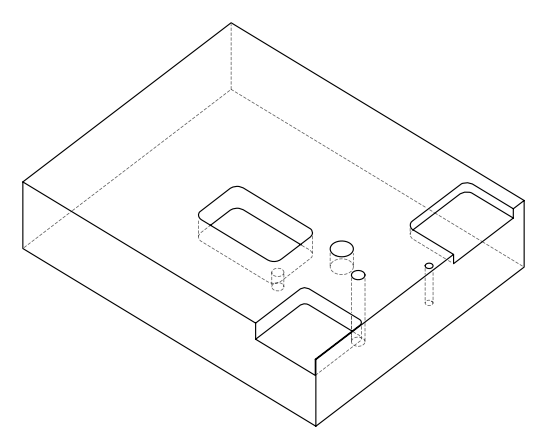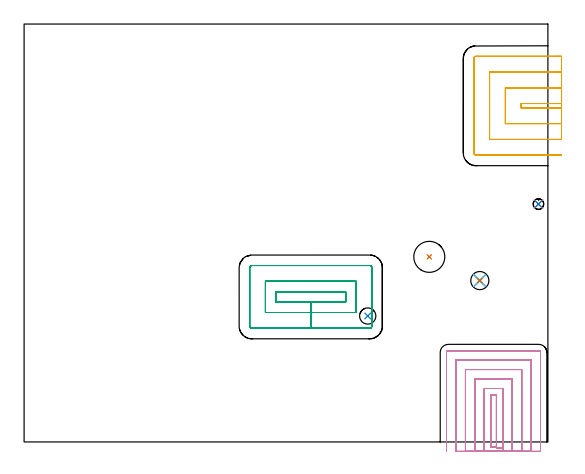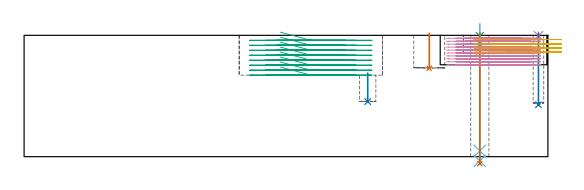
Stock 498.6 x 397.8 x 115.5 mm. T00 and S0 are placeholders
(PLAN: 11 operations, 9 tool changes, 55.5 min)
(1 INDEXABLE_INSERT_DRILL_BLIND_HOLE_FROM_SOLID | STEP1POCKET | NXT0302_030 | 0.14 min | 21202 mm3)
(2 INDEXABLE_INSERT_DRILL_BLIND_HOLE_FROM_SOLID_1 | STEP1POCKET_1 | NXT0302_002 | 0.12 min | 11837 mm3)
(3 SPOT_DRILL | STEP1HOLE | NXT0321_9005460120000 | 0.03 min | 2 mm3)
(4 SPOT_DRILL_1 | STEP1POCKET_2 | NXT0321_9005460120000 | 0.03 min | 11 mm3)
(5 DRILL_BLIND_HOLE_INTO_CENTER | STEP1HOLE | NXT0301_072 | 0.07 min | 1101 mm3)
(6 GUN_DRILL_THROUGH_HOLE | STEP1HOLE | UGT0307_008 | 0.64 min | 9807 mm3)
(7 DRILL_TO_ENLARGE_THROUGH_HOLE | STEP1HOLE | UGT0301_244 | 0.5 min | 16157 mm3)
(8 DRILL_BLIND_HOLE_INTO_CENTER_1 | STEP1POCKET_2 | NXT0301_072 | 0.27 min | 5158 mm3)
(9 MILL_RECTANGULAR_POCKET | POCKET_RECTANGULAR_STRAIGHT | UGT0201_094 | Follow Part, ap 5, ae 75% | 13.13 min | 400184 mm3)
(10 MILL_SLOT | SLOT_PARTIAL_RECTANGULAR | NXT0201_011 | Follow Part, ap 3, ae 75% | 32.59 min | 263357 mm3)
(11 MILL_SLOT_1 | SLOT_PARTIAL_RECTANGULAR_1 | UGT0201_094 | Follow Part, ap 5, ae 75% | 8.03 min | 146912 mm3)
(TOOL NXT0302_030 | Index. Insert Drill 29.5mm [880-D2950L32-03] | D29.5 PA176 FL89 Z2)
(TOOL NXT0302_002 | Index. Insert Drill 15.5mm [880-D1550L20-05] | D15.5 PA176 FL78 Z2)
(TOOL NXT0321_9005460120000 | NC Spot Drill, 142deg, 12mm, Carbide, Uncoated | D12 PA142 FL30 Z2)
(TOOL NXT0301_072 | Carbide Drill 10.1mm [860.1-1010-051A1-MM 2214] | D10.1 PA140 FL71 Z2)
(TOOL UGT0307_008 | Gun Drill 11 mm | D11 PA130 FL24 Z1)
(TOOL UGT0301_244 | Twist Drill 17.3 mm | D17.3 PA118 FL130 Z2)
(TOOL UGT0201_094 | End mill 20 mm | D20 FL38 Z4)
(TOOL NXT0201_011 | ENDMILL 12mm [2P460-1200-NA 1630] | D12 FL38 Z6)
(OP 1 INDEXABLE_INSERT_DRILL_BLIND_HOLE_FROM_SOLID)
G17 G21 G94 G90
T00 M6
G54
G17 G0 G90 X385.7 Y176.2 S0 M3
G43 Z125.5 H1
G94 G81 G98 Z84.1 F250. R117.5
G80
M5
M2
(OP 2 INDEXABLE_INSERT_DRILL_BLIND_HOLE_FROM_SOLID_1)
G17 G21 G94 G90
T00 M6
G54
G17 G0 G90 X327.1 Y119.9 S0 M3
G43 Z125.5 H1
G94 G81 G98 Z52.4 F250. R79.6
G80
M5
M2
(OP 3 SPOT_DRILL)
G17 G21 G94 G90
T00 M6
G54
G17 G0 G90 X433.8 Y153.6 S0 M3
G43 Z125.5 H0
G94 G81 G98 Z114.755 F250. R118.5
G80
M5
M2
(OP 4 SPOT_DRILL_1)
G17 G21 G94 G90
T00 M6
G54
G17 G0 G90 X489.6 Y226.4 S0 M3
G43 Z125.5 H0
G94 G81 G98 Z115.065 F250. R118.5
G80
M5
M2
(OP 5 DRILL_BLIND_HOLE_INTO_CENTER)
G17 G21 G94 G90
T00 M6
G54
G17 G0 G90 X433.8 Y153.6 S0 M3
G43 Z125.5 H1
G94 G81 G98 Z100.35 F250. R117.5
G80
M5
M2
(OP 6 GUN_DRILL_THROUGH_HOLE)
G17 G21 G94 G90
T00 M6
G54
G17 G0 G90 X433.8 Y153.6 M8
G43 Z126.529 H0
S716 M3
G94 G1 Z107.435 F125. M26
G4 X.084
Z5.5 F250.
G4 X.084
Z-4.065 F125.
G4 X.084
M5
M9
G0 Z126.529
M2
(OP 7 DRILL_TO_ENLARGE_THROUGH_HOLE)
G17 G21 G94 G90
T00 M6
G54
G17 G0 G90 X433.8 Y153.6 S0 M3
G43 Z125.5 H0
G94 G73 G98 Z-6.697 F250. Q15.275 R117.5
G80
M5
M2
(OP 8 DRILL_BLIND_HOLE_INTO_CENTER_1)
G17 G21 G94 G90
T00 M6
G54
G17 G0 G90 X489.6 Y226.4 S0 M3
G43 Z125.5 H1
G94 G81 G98 Z49.4 F250. R117.5
G80
M5
M2
(OP 9 MILL_RECTANGULAR_POCKET)
G17 G21 G94 G90
T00 M6
G54
G17 G0 G90 X244.023 Y133.2 S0 M3
G43 Z125.5 H0
Z118.5
G94 G1 X272.9 Z110.762 F250.
X306.1 F500.
Y142.9
X239.7
Y133.2
X272.9
Y123.2
X316.1
Y152.9
X229.7
Y123.2
X272.9
Y108.2
X329.
G3 X331.1 Y110.3 R2.1
G1 Y165.8
G3 X329. Y167.9 R2.1
G1 X216.8
G3 X214.7 Y165.8 R2.1
G1 Y110.3
G3 X216.8 Y108.2 R2.1
G1 X272.9
X273.9
G0 X244.023 Y133.2 Z113.762
G1 X272.9 Z106.025 F250.
X306.1 F500.
Y142.9
X239.7
Y133.2
X272.9
Y123.2
X316.1
Y152.9
X229.7
Y123.2
X272.9
Y108.2
X329.
G3 X331.1 Y110.3 R2.1
G1 Y165.8
G3 X329. Y167.9 R2.1
G1 X216.8
G3 X214.7 Y165.8 R2.1
G1 Y110.3
G3 X216.8 Y108.2 R2.1
G1 X272.9
X273.9
G0 X244.023 Y133.2 Z109.025
G1 X272.9 Z101.287 F250.
X306.1 F500.
Y142.9
X239.7
Y133.2
X272.9
Y123.2
X316.1
Y152.9
X229.7
Y123.2
X272.9
Y108.2
X329.
G3 X331.1 Y110.3 R2.1
G1 Y165.8
G3 X329. Y167.9 R2.1
G1 X216.8
G3 X214.7 Y165.8 R2.1
G1 Y110.3
G3 X216.8 Y108.2 R2.1
G1 X272.9
X273.9
G0 X244.023 Y133.2 Z104.287
G1 X272.9 Z96.55 F250.
X306.1 F500.
Y142.9
X239.7
Y133.2
X272.9
Y123.2
X316.1
Y152.9
X229.7
Y123.2
X272.9
Y108.2
X329.
G3 X331.1 Y110.3 R2.1
G1 Y165.8
G3 X329. Y167.9 R2.1
G1 X216.8
G3 X214.7 Y165.8 R2.1
G1 Y110.3
G3 X216.8 Y108.2 R2.1
G1 X272.9
X273.9
G0 X244.023 Y133.2 Z99.55
G1 X272.9 Z91.812 F250.
X306.1 F500.
Y142.9
X239.7
Y133.2
X272.9
Y123.2
X316.1
Y152.9
X229.7
Y123.2
X272.9
Y108.2
X329.
G3 X331.1 Y110.3 R2.1
G1 Y165.8
G3 X329. Y167.9 R2.1
G1 X216.8
G3 X214.7 Y165.8 R2.1
G1 Y110.3
G3 X216.8 Y108.2 R2.1
G1 X272.9
X273.9
G0 X244.023 Y133.2 Z94.812
G1 X272.9 Z87.075 F250.
X306.1 F500.
Y142.9
X239.7
Y133.2
X272.9
Y123.2
X316.1
Y152.9
X229.7
Y123.2
X272.9
Y108.2
X329.
G3 X331.1 Y110.3 R2.1
G1 Y165.8
G3 X329. Y167.9 R2.1
G1 X216.8
G3 X214.7 Y165.8 R2.1
G1 Y110.3
G3 X216.8 Y108.2 R2.1
G1 X272.9
X273.9
G0 X244.023 Y133.2 Z90.075
G1 X272.9 Z82.337 F250.
X306.1 F500.
Y142.9
X239.7
Y133.2
X272.9
Y123.2
X316.1
Y152.9
X229.7
Y123.2
X272.9
Y108.2
X329.
G3 X331.1 Y110.3 R2.1
G1 Y165.8
G3 X329. Y167.9 R2.1
G1 X216.8
G3 X214.7 Y165.8 R2.1
G1 Y110.3
G3 X216.8 Y108.2 R2.1
G1 X272.9
X273.9
G0 X244.023 Y133.2 Z85.337
G1 X272.9 Z77.6 F250.
X306.1 F500.
Y142.9
X239.7
Y133.2
X272.9
Y123.2
X316.1
Y152.9
X229.7
Y123.2
X272.9
Y108.2
X329.
G3 X331.1 Y110.3 R2.1
G1 Y165.8
G3 X329. Y167.9 R2.1
G1 X216.8
G3 X214.7 Y165.8 R2.1
G1 Y110.3
G3 X216.8 Y108.2 R2.1
G1 X272.9
X273.9
G0 Z125.5
M5
M2
(OP 10 MILL_SLOT)
G17 G21 G94 G90
T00 M6
G54
G17 G0 G90 X455.6 Y-9. S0 M3
G43 Z125.5 H1
Z112.7
G94 G1 Y-6. F250.
Y-5.404 F500.
X449.6
G3 X444.1 Y-5.404 R6.
G1 Y44.9
X449.6
Y-5.404
X455.6
Y50.9
X438.1
Y-6.
Y-9. F250.
X464.6
Y-6.
Y59.9 F500.
X429.1
Y-6.
Y-9. F250.
X473.6
Y-6.
Y68.9 F500.
X420.1
Y-6.
Y-9. F250.
X482.6
Y-6.
Y77.9 F500.
X411.1
Y-6.
Y-9. F250.
X491.6
Y-6.
Y85.2 F500.
G3 X489.9 Y86.9 R1.7
G1 X403.8
G3 X402.1 Y85.2 R1.7
G1 Y-6.
Y-9. F250.
G0 X455.6 Z109.9
G1 Y-6.
Y-5.404 F500.
X449.6
G3 X444.1 Y-5.404 R6.
G1 Y44.9
X449.6
Y-5.404
X455.6
Y50.9
X438.1
Y-6.
Y-9. F250.
X464.6
Y-6.
Y59.9 F500.
X429.1
Y-6.
Y-9. F250.
X473.6
Y-6.
Y68.9 F500.
X420.1
Y-6.
Y-9. F250.
X482.6
Y-6.
Y77.9 F500.
X411.1
Y-6.
Y-9. F250.
X491.6
Y-6.
Y85.2 F500.
G3 X489.9 Y86.9 R1.7
G1 X403.8
G3 X402.1 Y85.2 R1.7
G1 Y-6.
Y-9. F250.
G0 X455.6 Z107.1
G1 Y-6.
Y-5.404 F500.
X449.6
G3 X444.1 Y-5.404 R6.
G1 Y44.9
X449.6
Y-5.404
X455.6
Y50.9
X438.1
Y-6.
Y-9. F250.
X464.6
Y-6.
Y59.9 F500.
X429.1
Y-6.
Y-9. F250.
X473.6
Y-6.
Y68.9 F500.
X420.1
Y-6.
Y-9. F250.
X482.6
Y-6.
Y77.9 F500.
X411.1
Y-6.
Y-9. F250.
X491.6
Y-6.
Y85.2 F500.
G3 X489.9 Y86.9 R1.7
G1 X403.8
G3 X402.1 Y85.2 R1.7
G1 Y-6.
Y-9. F250.
G0 X455.6 Z104.3
G1 Y-6.
Y-5.404 F500.
X449.6
G3 X444.1 Y-5.404 R6.
G1 Y44.9
X449.6
Y-5.404
X455.6
Y50.9
X438.1
Y-6.
Y-9. F250.
X464.6
Y-6.
Y59.9 F500.
X429.1
Y-6.
Y-9. F250.
X473.6
Y-6.
Y68.9 F500.
X420.1
Y-6.
Y-9. F250.
X482.6
Y-6.
Y77.9 F500.
X411.1
Y-6.
Y-9. F250.
X491.6
Y-6.
Y85.2 F500.
G3 X489.9 Y86.9 R1.7
G1 X403.8
G3 X402.1 Y85.2 R1.7
G1 Y-6.
Y-9. F250.
G0 X455.6 Z101.5
G1 Y-6.
Y-5.404 F500.
X449.6
G3 X444.1 Y-5.404 R6.
G1 Y44.9
X449.6
Y-5.404
X455.6
Y50.9
X438.1
Y-6.
Y-9. F250.
X464.6
Y-6.
Y59.9 F500.
X429.1
Y-6.
Y-9. F250.
X473.6
Y-6.
Y68.9 F500.
X420.1
Y-6.
Y-9. F250.
X482.6
Y-6.
Y77.9 F500.
X411.1
Y-6.
Y-9. F250.
X491.6
Y-6.
Y85.2 F500.
G3 X489.9 Y86.9 R1.7
G1 X403.8
G3 X402.1 Y85.2 R1.7
G1 Y-6.
Y-9. F250.
G0 X455.6 Z98.7
G1 Y-6.
Y-5.404 F500.
X449.6
G3 X444.1 Y-5.404 R6.
G1 Y44.9
X449.6
Y-5.404
X455.6
Y50.9
X438.1
Y-6.
Y-9. F250.
X464.6
Y-6.
Y59.9 F500.
X429.1
Y-6.
Y-9. F250.
X473.6
Y-6.
Y68.9 F500.
X420.1
Y-6.
Y-9. F250.
X482.6
Y-6.
Y77.9 F500.
X411.1
Y-6.
Y-9. F250.
X491.6
Y-6.
Y85.2 F500.
G3 X489.9 Y86.9 R1.7
G1 X403.8
G3 X402.1 Y85.2 R1.7
G1 Y-6.
Y-9. F250.
G0 X455.6 Z95.9
G1 Y-6.
Y-5.404 F500.
X449.6
G3 X444.1 Y-5.404 R6.
G1 Y44.9
X449.6
Y-5.404
X455.6
Y50.9
X438.1
Y-6.
Y-9. F250.
X464.6
Y-6.
Y59.9 F500.
X429.1
Y-6.
Y-9. F250.
X473.6
Y-6.
Y68.9 F500.
X420.1
Y-6.
Y-9. F250.
X482.6
Y-6.
Y77.9 F500.
X411.1
Y-6.
Y-9. F250.
X491.6
Y-6.
Y85.2 F500.
G3 X489.9 Y86.9 R1.7
G1 X403.8
G3 X402.1 Y85.2 R1.7
G1 Y-6.
Y-9. F250.
G0 X455.6 Z93.1
G1 Y-6.
Y-5.404 F500.
X449.6
G3 X444.1 Y-5.404 R6.
G1 Y44.9
X449.6
Y-5.404
X455.6
Y50.9
X438.1
Y-6.
Y-9. F250.
X464.6
Y-6.
Y59.9 F500.
X429.1
Y-6.
Y-9. F250.
X473.6
Y-6.
Y68.9 F500.
X420.1
Y-6.
Y-9. F250.
X482.6
Y-6.
Y77.9 F500.
X411.1
Y-6.
Y-9. F250.
X491.6
Y-6.
Y85.2 F500.
G3 X489.9 Y86.9 R1.7
G1 X403.8
G3 X402.1 Y85.2 R1.7
G1 Y-6.
Y-9. F250.
G0 X455.6 Z90.3
G1 Y-6.
Y-5.404 F500.
X449.6
G3 X444.1 Y-5.404 R6.
G1 Y44.9
X449.6
Y-5.404
X455.6
Y50.9
X438.1
Y-6.
Y-9. F250.
X464.6
Y-6.
Y59.9 F500.
X429.1
Y-6.
Y-9. F250.
X473.6
Y-6.
Y68.9 F500.
X420.1
Y-6.
Y-9. F250.
X482.6
Y-6.
Y77.9 F500.
X411.1
Y-6.
Y-9. F250.
X491.6
Y-6.
Y85.2 F500.
G3 X489.9 Y86.9 R1.7
G1 X403.8
G3 X402.1 Y85.2 R1.7
G1 Y-6.
Y-9. F250.
G0 X455.6 Z87.5
G1 Y-6.
Y-5.404 F500.
X449.6
G3 X444.1 Y-5.404 R6.
G1 Y44.9
X449.6
Y-5.404
X455.6
Y50.9
X438.1
Y-6.
Y-9. F250.
X464.6
Y-6.
Y59.9 F500.
X429.1
Y-6.
Y-9. F250.
X473.6
Y-6.
Y68.9 F500.
X420.1
Y-6.
Y-9. F250.
X482.6
Y-6.
Y77.9 F500.
X411.1
Y-6.
Y-9. F250.
X491.6
Y-6.
Y85.2 F500.
G3 X489.9 Y86.9 R1.7
G1 X403.8
G3 X402.1 Y85.2 R1.7
G1 Y-6.
Y-9. F250.
G0 Z125.5
M5
M2
(OP 11 MILL_SLOT_1)
G17 G21 G94 G90
T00 M6
G54
G17 G0 G90 X511.6 Y322.1 S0 M3
G43 Z125.5 H0
Z111.475
G94 G1 X508.6 F250.
X473.1 F500.
Y318.
X508.6
X511.6 F250.
Y337.1
X508.6
X458.1 F500.
Y303.
X508.6
X511.6 F250.
Y352.1
X508.6
X443.1 F500.
Y288.
X508.6
X511.6 F250.
Y367.1
X508.6
X430.1 F500.
G3 X428.1 Y365.1 R2.
G1 Y275.
G3 X430.1 Y273. R2.
G1 X508.6
X511.6 F250.
G0 Y322.1 Z107.45
G1 X508.6
X473.1 F500.
Y318.
X508.6
X511.6 F250.
Y337.1
X508.6
X458.1 F500.
Y303.
X508.6
X511.6 F250.
Y352.1
X508.6
X443.1 F500.
Y288.
X508.6
X511.6 F250.
Y367.1
X508.6
X430.1 F500.
G3 X428.1 Y365.1 R2.
G1 Y275.
G3 X430.1 Y273. R2.
G1 X508.6
X511.6 F250.
G0 Y322.1 Z103.425
G1 X508.6
X473.1 F500.
Y318.
X508.6
X511.6 F250.
Y337.1
X508.6
X458.1 F500.
Y303.
X508.6
X511.6 F250.
Y352.1
X508.6
X443.1 F500.
Y288.
X508.6
X511.6 F250.
Y367.1
X508.6
X430.1 F500.
G3 X428.1 Y365.1 R2.
G1 Y275.
G3 X430.1 Y273. R2.
G1 X508.6
X511.6 F250.
G0 Y322.1 Z99.4
G1 X508.6
X473.1 F500.
Y318.
X508.6
X511.6 F250.
Y337.1
X508.6
X458.1 F500.
Y303.
X508.6
X511.6 F250.
Y352.1
X508.6
X443.1 F500.
Y288.
X508.6
X511.6 F250.
Y367.1
X508.6
X430.1 F500.
G3 X428.1 Y365.1 R2.
G1 Y275.
G3 X430.1 Y273. R2.
G1 X508.6
X511.6 F250.
G0 Z125.5
M5
M2
